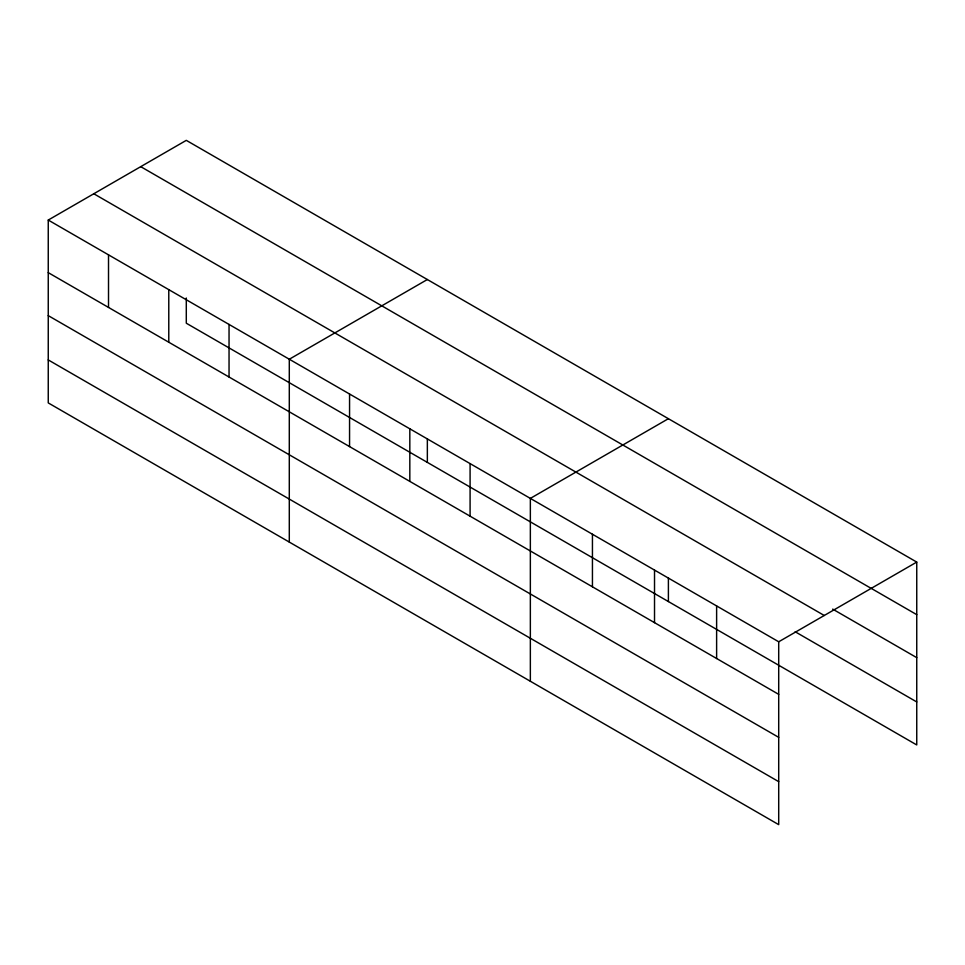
<?xml version="1.0" encoding="UTF-8"?>
<svg xmlns="http://www.w3.org/2000/svg" width="965" height="965" viewBox="0 0 965 965"><rect width="100%" height="100%" fill="white"/><g stroke="black" fill="none" stroke-linecap="round" stroke-linejoin="round"><path stroke-width="1.45" d="M778.707 737.356L778.707 641.785L48.25 220.056L48.25 402.912L778.707 824.641L778.707 737.356L48.25 315.627M186.293 298.016L186.293 323.215L916.75 744.944L916.75 562.088L186.293 140.359L48.25 220.056M427.35 279.524L289.295 359.233L289.295 542.089M668.395 418.701L530.352 498.398L530.352 681.254M778.707 641.785L916.75 562.088M871.479 588.517L916.75 614.657M140.745 166.668L871.19 588.385M832.674 609.108L916.75 657.648M93.81 193.76L824.255 615.489M795.16 631.749L916.75 701.941M48.25 272.637L778.707 694.354M48.25 359.921L778.707 781.65M716.621 605.936L716.621 658.516M668.395 577.83L668.395 601.557M654.523 570.098L654.523 622.666M592.438 534.248L592.438 586.817M470.088 463.61L470.088 516.178M427.35 438.665L427.35 462.38M409.823 428.81L409.823 481.39M349.559 394.022L349.559 446.602M229.043 324.433L229.043 377.013M168.778 289.645L168.778 342.225M108.514 254.857L108.514 307.425"/></g></svg>
